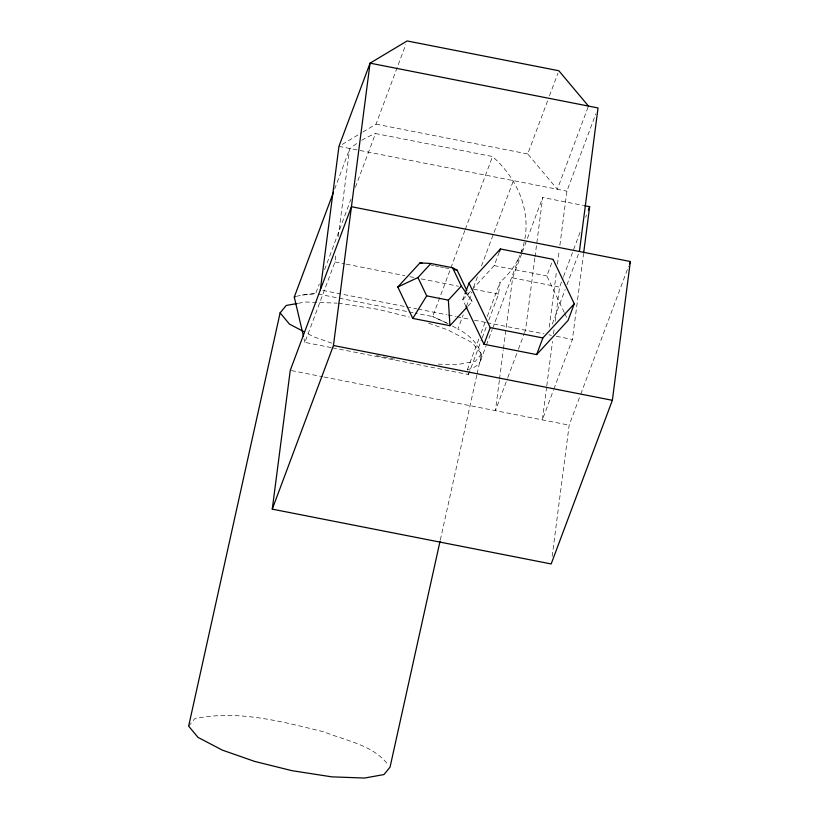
<?xml version="1.0" encoding="UTF-8"?>
<svg xmlns="http://www.w3.org/2000/svg" width="819" height="819" viewBox="0 0 819 819"><rect width="100%" height="100%" fill="white"/><g stroke="black" fill="none" stroke-linecap="round" stroke-linejoin="round"><path stroke-width="0.61" stroke-dasharray="4.09 3.07" d="M331.173 347.563L304.893 342.393L334.961 261.967L336.118 253.081M338.257 236.589L349.611 149.048A103.051 86.814 20.5 0 1 358.497 142.291M488.83 320.127L498.556 294.103L500.112 282.115A103.051 86.814 20.5 0 0 519.891 255.354M499.355 380.323L495.423 410.667L507.36 378.726M499.518 379.054L503.296 349.969M503.46 348.71L512.643 277.897L521.928 253.061M534.848 258.159L525.491 330.231L524.61 332.606M535.012 256.9L542.721 197.471L583.476 205.477M549.273 327.16L556.623 270.485M557.442 264.189L559.234 250.338M559.889 245.301L566.912 191.144L595.802 113.882M546.621 387.008L542.352 419.891L553.409 390.315M546.785 385.749L552.528 341.492M553.511 333.906L554.166 328.849M555.149 321.263L559.572 287.121L563.114 277.661M553.849 389.138L572.43 339.455L583.578 253.47M552.149 556.367L569.174 425.153L580.333 395.29M440.335 539.936L476.822 375.133M477.098 373.884L481.511 353.91L472.194 342.68L447.85 329.924L426.259 322.379M334.654 189.056L349.611 149.048M362.94 131.992L376.023 124.15L405.804 44.513M302.324 295.065L315.673 293.56L319.246 284.009M324.6 269.676L350.941 199.222M355.405 187.275L375.501 133.538L492.516 156.531A103.051 86.814 20.5 0 1 524.897 238.8M464.834 230.569L432.688 316.554L415.264 313.124M465.284 229.371L492.516 156.531M466.042 306.603L462.776 299.754L464.557 295.004M332.422 347.809L468.478 374.539L467.352 369.727C496.171 362.602 473.832 335.923 457.862 329.187L463.216 314.865M466.349 306.511L471.703 292.188M473.484 287.418L477.497 276.668M481.521 265.929L513.206 181.183M588.011 107.248L557.34 189.261L527.733 153.962L547.737 100.471M549.508 95.721L557.954 73.137M472.123 289.609L494.195 265.612L499.529 251.341M467.352 369.727L479.31 337.756M481.081 333.026L485.063 322.369M487.274 316.451L500.112 282.115M468.478 374.539L481.746 339.056M482.196 337.868L486.619 326.044M480.64 360.473L485.964 346.232M486.414 345.045L492.178 329.617M492.618 328.429L520.126 254.852M520.577 253.665L522.348 248.915M522.368 251.883L542.721 197.471M507.811 377.549L517.977 350.348M518.417 349.16L524.17 333.783M564.26 312.459L546.846 275.952L553.06 259.306M563.554 276.474L580.364 231.531M585.667 217.332L586.547 214.967M552.293 324.017L565.182 289.547M566.953 284.787L578.951 252.702M580.784 394.103L628.572 266.298M481.511 353.91L475.399 361.312L456.009 364.793L435.821 364.046M188.646 726.125L194.758 718.724C237.868 709.5 282.115 721.682 323.996 731.869C345.976 740.888 373.679 744.952 388.493 765.294M462.776 299.754L471.273 290.53M467.864 306.234L472.123 301.597L467.844 292.618M342.229 144.4L361.855 132.647M298.351 303.286L305.62 301.986L337.162 303.143M303.644 294.83L315.673 293.56M338.431 303.194L378.214 309.367L409.254 317.066M394.604 359.142L374.723 355.251M376.023 124.15L527.733 153.962M338.953 146.355L566.912 191.144M494.195 265.612L546.846 275.952M512.643 277.897L559.572 287.121M431.132 265.08L433.609 265.561M434.848 265.806L438.564 266.533M439.803 266.779L443.519 267.516M444.758 267.752L449.713 268.724M334.961 261.967L345.024 263.943M346.273 264.189L404.903 275.706M409.899 276.689L413.636 277.426M421.13 278.89L458.548 286.251M473.515 289.189L498.556 294.103M322.84 290.417L405.507 306.664M406.756 306.91L416.779 308.876M418.028 309.121L446.836 314.783M448.095 315.028L455.61 316.503M456.859 316.748L469.379 319.215M474.396 320.198L485.667 322.41M486.916 322.655L544.021 333.876M548.965 334.848L551.433 335.329M556.367 336.302L572.43 339.455M318.161 294.052L407.79 311.66M409.039 311.906L414.015 312.878M291.513 370.608L322.778 376.75M324.037 376.996L569.174 425.153M331.777 343.141L313.779 336.844L306.04 332.79M446.509 322.901L432.688 316.554L448.054 323.689M466.717 293.837L472.123 301.597M564.803 313.595L566.973 318.161M304.033 338.718L304.893 342.393M361.701 140.274A103.051 86.814 20.5 0 1 375.501 133.538M524.201 242.219A103.051 86.814 20.5 0 1 521.191 252.16M452.487 326.064A147.963 32.955 12.5 0 1 457.862 329.187M296.376 296.417A146.621 32.658 12.5 0 1 302.324 295.055"/><path stroke-width="1.23" d="M272.266 509.142L290.264 370.362L351.443 206.726L630.354 261.517L612.356 400.307L551.177 563.943L272.266 509.142L333.446 345.505L370.065 63.155L407.135 40.95L558.845 70.751L588.451 106.06M320.331 289.926L338.953 146.355L370.065 63.155L598.024 107.944L579.402 251.505M583.742 252.211L589.649 206.695L584.705 205.723M297.133 303.501L286.23 305.467L280.118 312.858L188.646 726.125L197.963 737.346L222.318 750.112L254.699 761.424L291.953 770.669L331.736 776.842L364.537 778.05L383.937 774.569L390.049 767.168L440.059 541.185M303.46 336.271L294.277 297.051L333.548 192.015M464.997 293.816L469 283.118L500.419 248.966L553.06 259.306L574.283 303.808L568.069 320.444L536.64 354.596L483.998 344.256L466.042 306.603M499.529 251.341L500.419 248.966M483.998 344.256L490.223 327.61L469 283.118M588.318 210.237L589.649 206.695M536.64 354.596L542.864 337.95L574.283 303.808M629.463 263.913L630.354 261.517M467.004 307.156L449.948 325.706L412.786 318.407L426.699 295.874L417.956 277.559L430.896 263.493L452.569 267.752L457.145 270.188L466.779 290.376M412.786 318.407L397.809 286.998L419.983 262.889L430.896 263.493M449.948 325.706L448.372 300.133L461.312 286.077L452.569 267.752M397.809 286.998L417.956 277.559M419.983 262.889L422.461 263.37M454.668 269.697L457.145 270.188M426.699 295.874L448.372 300.133M490.223 327.61L542.864 337.95M333.446 345.505L612.356 400.307M303.818 331.634L289.435 324.089L280.118 312.858M461.312 286.077L466.717 293.837M294.287 297.051A146.621 32.658 12.5 0 1 295.311 296.734"/></g></svg>
